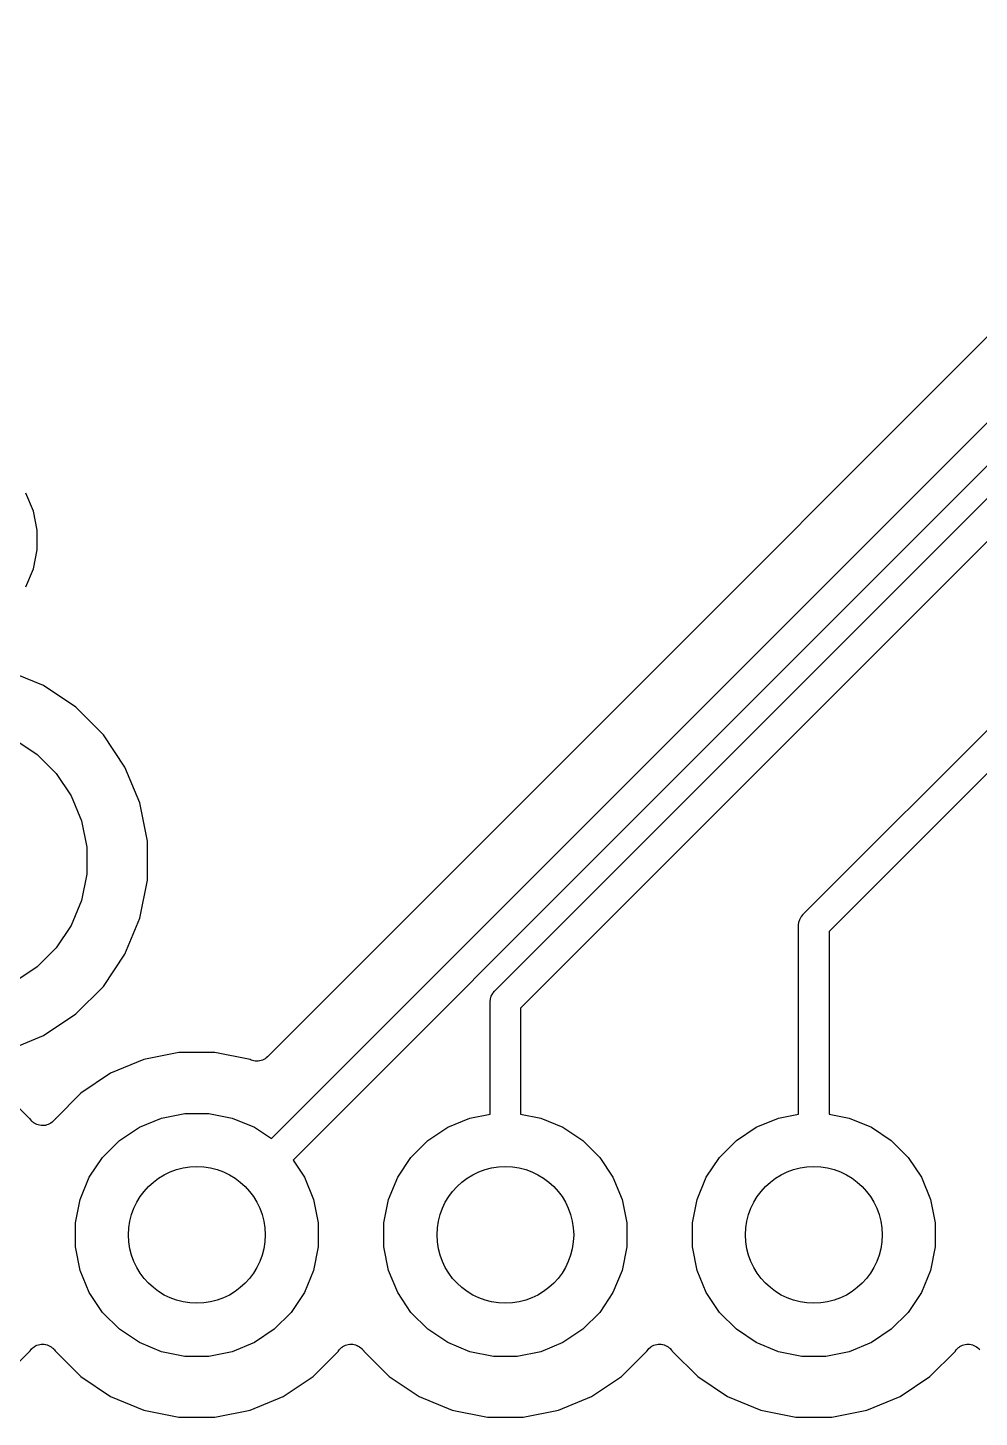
# Model space of a CAD drawing. Extents: x 4.8 to 7.88, y -6.14 to -3.94.
# Drawn here: x 6.7456 to 6.9923, y -5.3159 to -4.9558 of the extents above; entities that cross this region are included whole.
import ezdxf

# ---------------------------------------------------------------- set-up
doc = ezdxf.new("R2010")
doc.units = 0
doc.header["$MEASUREMENT"] = 0
doc.layers.add('BLACK', color=7, linetype='CONTINUOUS')

msp = doc.modelspace()

# ---------------------------------------------------------------- linework, layer by layer
at = {"layer": 'BLACK', "linetype": 'CONTINUOUS'}
for p, q in [((6.90237, -5.15017), (7.1015, -4.95105)), ((7.07562, -4.95465), (6.89192, -5.13835)), ((7.10605, -4.95763), (6.90794, -5.15574)), ((6.8668, -5.20536), (7.10724, -4.96492)), ((7.11179, -4.9715), (6.87339, -5.20991)), ((6.9468, -5.18549), (7.14478, -4.98751)), ((7.14933, -4.99409), (6.95339, -5.19004)), ((6.74705, -5.08112), (6.74512, -5.07646)), ((6.74803, -5.08606), (6.74705, -5.08112)), ((6.74803, -5.0911), (6.74803, -5.08606)), ((6.74705, -5.09605), (6.74803, -5.0911)), ((6.74512, -5.1007), (6.74705, -5.09605)), ((6.74969, -5.1263), (6.74038, -5.12244)), ((6.75807, -5.1319), (6.74969, -5.1263)), ((6.7652, -5.13903), (6.75807, -5.1319)), ((6.89192, -5.13835), (6.80778, -5.22249)), ((6.89192, -5.13835), (6.89192, -5.13835)), ((6.74223, -5.14025), (6.74804, -5.14413)), ((6.7708, -5.14741), (6.7652, -5.13903)), ((6.74804, -5.14413), (6.75297, -5.14907)), ((6.75297, -5.14907), (6.75685, -5.15487)), ((6.77466, -5.15672), (6.7708, -5.14741)), ((6.80882, -5.24372), (6.90237, -5.15017)), ((6.90237, -5.15017), (6.90237, -5.15017)), ((6.75685, -5.15487), (6.75952, -5.16132)), ((6.90794, -5.15574), (6.81439, -5.24929)), ((6.90794, -5.15574), (6.90794, -5.15574)), ((6.77663, -5.16661), (6.77466, -5.15672)), ((6.75952, -5.16132), (6.76088, -5.16816)), ((6.77663, -5.17669), (6.77663, -5.16661)), ((6.76088, -5.16816), (6.76088, -5.17514)), ((6.76088, -5.17514), (6.75952, -5.18199)), ((6.77466, -5.18658), (6.77663, -5.17669)), ((6.75952, -5.18199), (6.75685, -5.18844)), ((6.75685, -5.18844), (6.75297, -5.19424)), ((6.7708, -5.1959), (6.77466, -5.18658)), ((6.94549, -5.18841), (6.94557, -5.18764)), ((6.94551, -5.1886), (6.94549, -5.18841)), ((6.94551, -5.23733), (6.94551, -5.1886)), ((6.94557, -5.18764), (6.94579, -5.1869)), ((6.94579, -5.1869), (6.94616, -5.18621)), ((6.94616, -5.18621), (6.94621, -5.18615)), ((6.94621, -5.18615), (6.94665, -5.18561)), ((6.94665, -5.18561), (6.9468, -5.18549)), ((6.95339, -5.19004), (6.95339, -5.23733)), ((6.75297, -5.19424), (6.74804, -5.19918)), ((6.7652, -5.20428), (6.7708, -5.1959)), ((6.74804, -5.19918), (6.74223, -5.20305)), ((6.75807, -5.21141), (6.7652, -5.20428)), ((6.86557, -5.20751), (6.86579, -5.20677)), ((6.86579, -5.20677), (6.86616, -5.20608)), ((6.86616, -5.20608), (6.86629, -5.20593)), ((6.86629, -5.20593), (6.86665, -5.20548)), ((6.86665, -5.20548), (6.8668, -5.20536)), ((6.86549, -5.20828), (6.86557, -5.20751)), ((6.86551, -5.20848), (6.86549, -5.20828)), ((6.86551, -5.23733), (6.86551, -5.20848)), ((6.87339, -5.20991), (6.87339, -5.23733)), ((6.74969, -5.21701), (6.75807, -5.21141)), ((6.74038, -5.22087), (6.74969, -5.21701)), ((6.77567, -5.22323), (6.76707, -5.22679)), ((6.7848, -5.22142), (6.77567, -5.22323)), ((6.7941, -5.22142), (6.7848, -5.22142)), ((6.80323, -5.22323), (6.7941, -5.22142)), ((6.80349, -5.22334), (6.80323, -5.22323)), ((6.80385, -5.22345), (6.80349, -5.22334)), ((6.80419, -5.22356), (6.80385, -5.22345)), ((6.80421, -5.22356), (6.80419, -5.22356)), ((6.80423, -5.22357), (6.80421, -5.22356)), ((6.8046, -5.2236), (6.80423, -5.22357)), ((6.80496, -5.22364), (6.8046, -5.2236)), ((6.80497, -5.22364), (6.80496, -5.22364)), ((6.80499, -5.22364), (6.80497, -5.22364)), ((6.80536, -5.22361), (6.80499, -5.22364)), ((6.80572, -5.22357), (6.80536, -5.22361)), ((6.80574, -5.22357), (6.80572, -5.22357)), ((6.80576, -5.22357), (6.80574, -5.22357)), ((6.80611, -5.22346), (6.80576, -5.22357)), ((6.80646, -5.22336), (6.80611, -5.22346)), ((6.80648, -5.22335), (6.80646, -5.22336)), ((6.80649, -5.22335), (6.80648, -5.22335)), ((6.80681, -5.22318), (6.80649, -5.22335)), ((6.80714, -5.22301), (6.80681, -5.22318)), ((6.80716, -5.223), (6.80714, -5.22301)), ((6.80717, -5.22299), (6.80716, -5.223)), ((6.80746, -5.22276), (6.80717, -5.22299)), ((6.80774, -5.22253), (6.80746, -5.22276)), ((6.80777, -5.2225), (6.80774, -5.22253)), ((6.80778, -5.22249), (6.80777, -5.2225)), ((6.80777, -5.2225), (6.80777, -5.2225)), ((6.80777, -5.2225), (6.80777, -5.2225)), ((6.76707, -5.22679), (6.75933, -5.23196)), ((6.74615, -5.23855), (6.73957, -5.23196)), ((6.75933, -5.23196), (6.75275, -5.23855)), ((6.74618, -5.23859), (6.74615, -5.23855)), ((6.74641, -5.23888), (6.74618, -5.23859)), ((6.74665, -5.23917), (6.74641, -5.23888)), ((6.74666, -5.23918), (6.74665, -5.23917)), ((6.74695, -5.23942), (6.74666, -5.23918)), ((6.74666, -5.23918), (6.74666, -5.23918)), ((6.7522, -5.23922), (6.7519, -5.23946)), ((6.75221, -5.23921), (6.7522, -5.23921)), ((6.7522, -5.23921), (6.7522, -5.23922)), ((6.75245, -5.23892), (6.75221, -5.23921)), ((6.75269, -5.23863), (6.75245, -5.23892)), ((6.7527, -5.23862), (6.75269, -5.23863)), ((6.75272, -5.23859), (6.7527, -5.23862)), ((6.7527, -5.23862), (6.7527, -5.23862)), ((6.7527, -5.23862), (6.7527, -5.23862)), ((6.75275, -5.23855), (6.75272, -5.23859)), ((6.77453, -5.24075), (6.78026, -5.23838)), ((6.78026, -5.23838), (6.78635, -5.23717)), ((6.78635, -5.23717), (6.79255, -5.23717)), ((6.79255, -5.23717), (6.79864, -5.23838)), ((6.79864, -5.23838), (6.80437, -5.24075)), ((6.85453, -5.24075), (6.86026, -5.23838)), ((6.86026, -5.23838), (6.86551, -5.23733)), ((6.87339, -5.23733), (6.87864, -5.23838)), ((6.87864, -5.23838), (6.88437, -5.24075)), ((6.93453, -5.24075), (6.94026, -5.23838)), ((6.94026, -5.23838), (6.94551, -5.23733)), ((6.95339, -5.23733), (6.95864, -5.23838)), ((6.95864, -5.23838), (6.96437, -5.24075)), ((6.74724, -5.23966), (6.74695, -5.23942)), ((6.74725, -5.23967), (6.74724, -5.23966)), ((6.74726, -5.23967), (6.74725, -5.23967)), ((6.74758, -5.23985), (6.74726, -5.23967)), ((6.74791, -5.24003), (6.74758, -5.23985)), ((6.74792, -5.24003), (6.74791, -5.24003)), ((6.74793, -5.24004), (6.74792, -5.24003)), ((6.74829, -5.24014), (6.74793, -5.24004)), ((6.74865, -5.24026), (6.74829, -5.24014)), ((6.74866, -5.24026), (6.74865, -5.24026)), ((6.74867, -5.24026), (6.74866, -5.24026)), ((6.74904, -5.2403), (6.74867, -5.24026)), ((6.74941, -5.24034), (6.74904, -5.2403)), ((6.74942, -5.24034), (6.74941, -5.24034)), ((6.74943, -5.24034), (6.74942, -5.24034)), ((6.7498, -5.2403), (6.74943, -5.24034)), ((6.75018, -5.24027), (6.7498, -5.2403)), ((6.75019, -5.24027), (6.75018, -5.24027)), ((6.7502, -5.24027), (6.75019, -5.24027)), ((6.75056, -5.24016), (6.7502, -5.24027)), ((6.75091, -5.24006), (6.75056, -5.24016)), ((6.75092, -5.24005), (6.75091, -5.24006)), ((6.75093, -5.24005), (6.75092, -5.24005)), ((6.75127, -5.23987), (6.75093, -5.24005)), ((6.7516, -5.2397), (6.75127, -5.23987)), ((6.75161, -5.23969), (6.7516, -5.2397)), ((6.7516, -5.2397), (6.7516, -5.2397)), ((6.7519, -5.23946), (6.75161, -5.23969)), ((6.76937, -5.2442), (6.77453, -5.24075)), ((6.80437, -5.24075), (6.80882, -5.24372)), ((6.84937, -5.2442), (6.85453, -5.24075)), ((6.88437, -5.24075), (6.88953, -5.2442)), ((6.92937, -5.2442), (6.93453, -5.24075)), ((6.96437, -5.24075), (6.96953, -5.2442)), ((6.76498, -5.24858), (6.76937, -5.2442)), ((6.84498, -5.24858), (6.84937, -5.2442)), ((6.88953, -5.2442), (6.89391, -5.24858)), ((6.92498, -5.24858), (6.92937, -5.2442)), ((6.96953, -5.2442), (6.97391, -5.24858)), ((6.76154, -5.25374), (6.76498, -5.24858)), ((6.81439, -5.24929), (6.81736, -5.25374)), ((6.84154, -5.25374), (6.84498, -5.24858)), ((6.89391, -5.24858), (6.89736, -5.25374)), ((6.92154, -5.25374), (6.92498, -5.24858)), ((6.97391, -5.24858), (6.97736, -5.25374)), ((6.75916, -5.25947), (6.76154, -5.25374)), ((6.81736, -5.25374), (6.81973, -5.25947)), ((6.83916, -5.25947), (6.84154, -5.25374)), ((6.89736, -5.25374), (6.89973, -5.25947)), ((6.91916, -5.25947), (6.92154, -5.25374)), ((6.97736, -5.25374), (6.97973, -5.25947)), ((6.75795, -5.26556), (6.75916, -5.25947)), ((6.81973, -5.25947), (6.82094, -5.26556)), ((6.83795, -5.26556), (6.83916, -5.25947)), ((6.89973, -5.25947), (6.90094, -5.26556)), ((6.91795, -5.26556), (6.91916, -5.25947)), ((6.97973, -5.25947), (6.98094, -5.26556)), ((6.75795, -5.27176), (6.75795, -5.26556)), ((6.82094, -5.26556), (6.82094, -5.27176)), ((6.83795, -5.27176), (6.83795, -5.26556)), ((6.90094, -5.26556), (6.90094, -5.27176)), ((6.91795, -5.27176), (6.91795, -5.26556)), ((6.98094, -5.26556), (6.98094, -5.27176)), ((6.75916, -5.27785), (6.75795, -5.27176)), ((6.82094, -5.27176), (6.81973, -5.27785)), ((6.83916, -5.27785), (6.83795, -5.27176)), ((6.90094, -5.27176), (6.89973, -5.27785)), ((6.91916, -5.27785), (6.91795, -5.27176)), ((6.98094, -5.27176), (6.97973, -5.27785)), ((6.76154, -5.28358), (6.75916, -5.27785)), ((6.81973, -5.27785), (6.81736, -5.28358)), ((6.84154, -5.28358), (6.83916, -5.27785)), ((6.89973, -5.27785), (6.89736, -5.28358)), ((6.92154, -5.28358), (6.91916, -5.27785)), ((6.97973, -5.27785), (6.97736, -5.28358)), ((6.76498, -5.28874), (6.76154, -5.28358)), ((6.81736, -5.28358), (6.81391, -5.28874)), ((6.84498, -5.28874), (6.84154, -5.28358)), ((6.89736, -5.28358), (6.89391, -5.28874)), ((6.92498, -5.28874), (6.92154, -5.28358)), ((6.97736, -5.28358), (6.97391, -5.28874)), ((6.76937, -5.29313), (6.76498, -5.28874)), ((6.81391, -5.28874), (6.80953, -5.29313)), ((6.84937, -5.29313), (6.84498, -5.28874)), ((6.89391, -5.28874), (6.88953, -5.29313)), ((6.92937, -5.29313), (6.92498, -5.28874)), ((6.97391, -5.28874), (6.96953, -5.29313)), ((6.77453, -5.29657), (6.76937, -5.29313)), ((6.80953, -5.29313), (6.80437, -5.29657)), ((6.85453, -5.29657), (6.84937, -5.29313)), ((6.88953, -5.29313), (6.88437, -5.29657)), ((6.93453, -5.29657), (6.92937, -5.29313)), ((6.96953, -5.29313), (6.96437, -5.29657)), ((6.78026, -5.29895), (6.77453, -5.29657)), ((6.80437, -5.29657), (6.79864, -5.29895)), ((6.86026, -5.29895), (6.85453, -5.29657)), ((6.88437, -5.29657), (6.87864, -5.29895)), ((6.94026, -5.29895), (6.93453, -5.29657)), ((6.96437, -5.29657), (6.95864, -5.29895)), ((6.73957, -5.30536), (6.74615, -5.29878)), ((6.74615, -5.29878), (6.74618, -5.29873)), ((6.74618, -5.29873), (6.74619, -5.29871)), ((6.74619, -5.29871), (6.74619, -5.2987)), ((6.74619, -5.2987), (6.7462, -5.2987)), ((6.7462, -5.2987), (6.74621, -5.29869)), ((6.74621, -5.29869), (6.74645, -5.2984)), ((6.74645, -5.2984), (6.74669, -5.29812)), ((6.74669, -5.29811), (6.7467, -5.2981)), ((6.74669, -5.29812), (6.74669, -5.29811)), ((6.7467, -5.2981), (6.74699, -5.29787)), ((6.74699, -5.29787), (6.74728, -5.29763)), ((6.74728, -5.29763), (6.74729, -5.29763)), ((6.74729, -5.29763), (6.7473, -5.29762)), ((6.7473, -5.29762), (6.74763, -5.29745)), ((6.74763, -5.29745), (6.74796, -5.29727)), ((6.74796, -5.29727), (6.74797, -5.29727)), ((6.74797, -5.29727), (6.74798, -5.29727)), ((6.74798, -5.29727), (6.74834, -5.29716)), ((6.74834, -5.29716), (6.7487, -5.29706)), ((6.7487, -5.29706), (6.74871, -5.29705)), ((6.74871, -5.29705), (6.74872, -5.29705)), ((6.74872, -5.29705), (6.74909, -5.29702)), ((6.74909, -5.29702), (6.74947, -5.29698)), ((6.74947, -5.29698), (6.74948, -5.29698)), ((6.74948, -5.29698), (6.74949, -5.29698)), ((6.74949, -5.29698), (6.74986, -5.29702)), ((6.74986, -5.29702), (6.75023, -5.29706)), ((6.75023, -5.29706), (6.75024, -5.29707)), ((6.75024, -5.29707), (6.75025, -5.29707)), ((6.75025, -5.29707), (6.75061, -5.29718)), ((6.75061, -5.29718), (6.75096, -5.29729)), ((6.75096, -5.29729), (6.75097, -5.29729)), ((6.75097, -5.29729), (6.75098, -5.2973)), ((6.75098, -5.2973), (6.75131, -5.29747)), ((6.75131, -5.29747), (6.75164, -5.29765)), ((6.75164, -5.29765), (6.75165, -5.29766)), ((6.75165, -5.29766), (6.75166, -5.29766)), ((6.75166, -5.29766), (6.75195, -5.2979)), ((6.75195, -5.2979), (6.75224, -5.29814)), ((6.75224, -5.29814), (6.75224, -5.29815)), ((6.75224, -5.29815), (6.75225, -5.29815)), ((6.75225, -5.29815), (6.75249, -5.29845)), ((6.75249, -5.29845), (6.75272, -5.29873)), ((6.75272, -5.29873), (6.75275, -5.29878)), ((6.75275, -5.29878), (6.75933, -5.30536)), ((6.78635, -5.30016), (6.78026, -5.29895)), ((6.79255, -5.30016), (6.78635, -5.30016)), ((6.79864, -5.29895), (6.79255, -5.30016)), ((6.81957, -5.30536), (6.82615, -5.29878)), ((6.82615, -5.29878), (6.82618, -5.29873)), ((6.82618, -5.29873), (6.82619, -5.29871)), ((6.82619, -5.29871), (6.82619, -5.2987)), ((6.82619, -5.2987), (6.8262, -5.2987)), ((6.8262, -5.2987), (6.82621, -5.29869)), ((6.82621, -5.29869), (6.82645, -5.2984)), ((6.82645, -5.2984), (6.82669, -5.29812)), ((6.82669, -5.29811), (6.8267, -5.2981)), ((6.82669, -5.29812), (6.82669, -5.29811)), ((6.8267, -5.2981), (6.82699, -5.29787)), ((6.82699, -5.29787), (6.82728, -5.29763)), ((6.82728, -5.29763), (6.82729, -5.29763)), ((6.82729, -5.29763), (6.8273, -5.29762)), ((6.8273, -5.29762), (6.82763, -5.29745)), ((6.82763, -5.29745), (6.82796, -5.29727)), ((6.82796, -5.29727), (6.82797, -5.29727)), ((6.82797, -5.29727), (6.82798, -5.29727)), ((6.82798, -5.29727), (6.82834, -5.29716)), ((6.82834, -5.29716), (6.8287, -5.29706)), ((6.8287, -5.29706), (6.82871, -5.29705)), ((6.82871, -5.29705), (6.82872, -5.29705)), ((6.82872, -5.29705), (6.82909, -5.29702)), ((6.82909, -5.29702), (6.82947, -5.29698)), ((6.82947, -5.29698), (6.82948, -5.29698)), ((6.82948, -5.29698), (6.82949, -5.29698)), ((6.82949, -5.29698), (6.82986, -5.29702)), ((6.82986, -5.29702), (6.83023, -5.29706)), ((6.83023, -5.29706), (6.83024, -5.29707)), ((6.83024, -5.29707), (6.83025, -5.29707)), ((6.83025, -5.29707), (6.83061, -5.29718)), ((6.83061, -5.29718), (6.83096, -5.29729)), ((6.83096, -5.29729), (6.83097, -5.29729)), ((6.83097, -5.29729), (6.83098, -5.2973)), ((6.83098, -5.2973), (6.83131, -5.29747)), ((6.83131, -5.29747), (6.83164, -5.29765)), ((6.83164, -5.29765), (6.83165, -5.29766)), ((6.83165, -5.29766), (6.83166, -5.29766)), ((6.83166, -5.29766), (6.83195, -5.2979)), ((6.83195, -5.2979), (6.83224, -5.29814)), ((6.83224, -5.29814), (6.83224, -5.29815)), ((6.83224, -5.29815), (6.83225, -5.29815)), ((6.83225, -5.29815), (6.83249, -5.29845)), ((6.83249, -5.29845), (6.83272, -5.29873)), ((6.83272, -5.29873), (6.83275, -5.29878)), ((6.83275, -5.29878), (6.83933, -5.30536)), ((6.86635, -5.30016), (6.86026, -5.29895)), ((6.87255, -5.30016), (6.86635, -5.30016)), ((6.87864, -5.29895), (6.87255, -5.30016)), ((6.89957, -5.30536), (6.90615, -5.29878)), ((6.90615, -5.29878), (6.90618, -5.29873)), ((6.90618, -5.29873), (6.90619, -5.29871)), ((6.90619, -5.29871), (6.90619, -5.2987)), ((6.90619, -5.2987), (6.9062, -5.2987)), ((6.9062, -5.2987), (6.90621, -5.29869)), ((6.90621, -5.29869), (6.90645, -5.2984)), ((6.90645, -5.2984), (6.90669, -5.29812)), ((6.90669, -5.29811), (6.9067, -5.2981)), ((6.90669, -5.29812), (6.90669, -5.29811)), ((6.9067, -5.2981), (6.90699, -5.29787)), ((6.90699, -5.29787), (6.90728, -5.29763)), ((6.90728, -5.29763), (6.90729, -5.29763)), ((6.90729, -5.29763), (6.9073, -5.29762)), ((6.9073, -5.29762), (6.90763, -5.29745)), ((6.90763, -5.29745), (6.90796, -5.29727)), ((6.90796, -5.29727), (6.90797, -5.29727)), ((6.90797, -5.29727), (6.90798, -5.29727)), ((6.90798, -5.29727), (6.90834, -5.29716)), ((6.90834, -5.29716), (6.9087, -5.29706)), ((6.9087, -5.29706), (6.90871, -5.29705)), ((6.90871, -5.29705), (6.90872, -5.29705)), ((6.90872, -5.29705), (6.90909, -5.29702)), ((6.90909, -5.29702), (6.90947, -5.29698)), ((6.90947, -5.29698), (6.90948, -5.29698)), ((6.90948, -5.29698), (6.90949, -5.29698)), ((6.90949, -5.29698), (6.90986, -5.29702)), ((6.90986, -5.29702), (6.91023, -5.29706)), ((6.91023, -5.29706), (6.91024, -5.29707)), ((6.91024, -5.29707), (6.91025, -5.29707)), ((6.91025, -5.29707), (6.91061, -5.29718)), ((6.91061, -5.29718), (6.91097, -5.29729)), ((6.91097, -5.29729), (6.91097, -5.29729)), ((6.91097, -5.29729), (6.91098, -5.2973)), ((6.91098, -5.2973), (6.91131, -5.29747)), ((6.91131, -5.29747), (6.91164, -5.29765)), ((6.91164, -5.29765), (6.91165, -5.29766)), ((6.91165, -5.29766), (6.91166, -5.29766)), ((6.91166, -5.29766), (6.91195, -5.2979)), ((6.91195, -5.2979), (6.91224, -5.29814)), ((6.91224, -5.29814), (6.91224, -5.29815)), ((6.91224, -5.29815), (6.91225, -5.29815)), ((6.91225, -5.29815), (6.91249, -5.29845)), ((6.91249, -5.29845), (6.91272, -5.29873)), ((6.91272, -5.29873), (6.91275, -5.29878)), ((6.91275, -5.29878), (6.91933, -5.30536)), ((6.94635, -5.30016), (6.94026, -5.29895)), ((6.95255, -5.30016), (6.94635, -5.30016)), ((6.95864, -5.29895), (6.95255, -5.30016)), ((6.97957, -5.30536), (6.98615, -5.29878)), ((6.98615, -5.29878), (6.98618, -5.29873)), ((6.98618, -5.29873), (6.98619, -5.29871)), ((6.98619, -5.29871), (6.98619, -5.2987)), ((6.98619, -5.2987), (6.9862, -5.2987)), ((6.9862, -5.2987), (6.98621, -5.29869)), ((6.98621, -5.29869), (6.98645, -5.2984)), ((6.98645, -5.2984), (6.98669, -5.29812)), ((6.98669, -5.29811), (6.9867, -5.2981)), ((6.98669, -5.29812), (6.98669, -5.29811)), ((6.9867, -5.2981), (6.98699, -5.29787)), ((6.98699, -5.29787), (6.98728, -5.29763)), ((6.98728, -5.29763), (6.98729, -5.29763)), ((6.98729, -5.29763), (6.9873, -5.29762)), ((6.9873, -5.29762), (6.98763, -5.29745)), ((6.98763, -5.29745), (6.98796, -5.29727)), ((6.98796, -5.29727), (6.98797, -5.29727)), ((6.98797, -5.29727), (6.98798, -5.29727)), ((6.98798, -5.29727), (6.98834, -5.29716)), ((6.98834, -5.29716), (6.9887, -5.29706)), ((6.9887, -5.29706), (6.98871, -5.29705)), ((6.98871, -5.29705), (6.98872, -5.29705)), ((6.98872, -5.29705), (6.98909, -5.29702)), ((6.98909, -5.29702), (6.98947, -5.29698)), ((6.98947, -5.29698), (6.98948, -5.29698)), ((6.98948, -5.29698), (6.98949, -5.29698)), ((6.98949, -5.29698), (6.98986, -5.29702)), ((6.98986, -5.29702), (6.99023, -5.29706)), ((6.99023, -5.29706), (6.99024, -5.29707)), ((6.99024, -5.29707), (6.99025, -5.29707)), ((6.99025, -5.29707), (6.99061, -5.29718)), ((6.99061, -5.29718), (6.99097, -5.29729)), ((6.99097, -5.29729), (6.99097, -5.29729)), ((6.99097, -5.29729), (6.99098, -5.2973)), ((6.99098, -5.2973), (6.99131, -5.29747)), ((6.99131, -5.29747), (6.99164, -5.29765)), ((6.99164, -5.29765), (6.99165, -5.29766)), ((6.99165, -5.29766), (6.99166, -5.29766)), ((6.99166, -5.29766), (6.99195, -5.2979)), ((6.99195, -5.2979), (6.99224, -5.29814)), ((6.99224, -5.29814), (6.99224, -5.29815)), ((6.99224, -5.29815), (6.99225, -5.29815)), ((6.99225, -5.29815), (6.99249, -5.29845)), ((6.75933, -5.30536), (6.76707, -5.31053)), ((6.81183, -5.31053), (6.81957, -5.30536)), ((6.83933, -5.30536), (6.84707, -5.31053)), ((6.89183, -5.31053), (6.89957, -5.30536)), ((6.91933, -5.30536), (6.92707, -5.31053)), ((6.97183, -5.31053), (6.97957, -5.30536)), ((6.76707, -5.31053), (6.77567, -5.31409)), ((6.80323, -5.31409), (6.81183, -5.31053)), ((6.84707, -5.31053), (6.85567, -5.31409)), ((6.88323, -5.31409), (6.89183, -5.31053)), ((6.92707, -5.31053), (6.93567, -5.31409)), ((6.96323, -5.31409), (6.97183, -5.31053)), ((6.77567, -5.31409), (6.7848, -5.31591)), ((6.7941, -5.31591), (6.80323, -5.31409)), ((6.85567, -5.31409), (6.8648, -5.31591)), ((6.8741, -5.31591), (6.88323, -5.31409)), ((6.93567, -5.31409), (6.9448, -5.31591)), ((6.9541, -5.31591), (6.96323, -5.31409)), ((6.7848, -5.31591), (6.7941, -5.31591)), ((6.8648, -5.31591), (6.8741, -5.31591)), ((6.9448, -5.31591), (6.9541, -5.31591))]:
    msp.add_line(p, q, dxfattribs=at)
at = {"layer": 'BLACK'}
for centre in [(6.78945, -5.26866), (6.78945, -5.26866), (6.86945, -5.26866), (6.86945, -5.26866), (6.94945, -5.26866), (6.94945, -5.26866)]:
    msp.add_circle(centre, 0.01772, dxfattribs=at)

doc.saveas('drawing.dxf')
